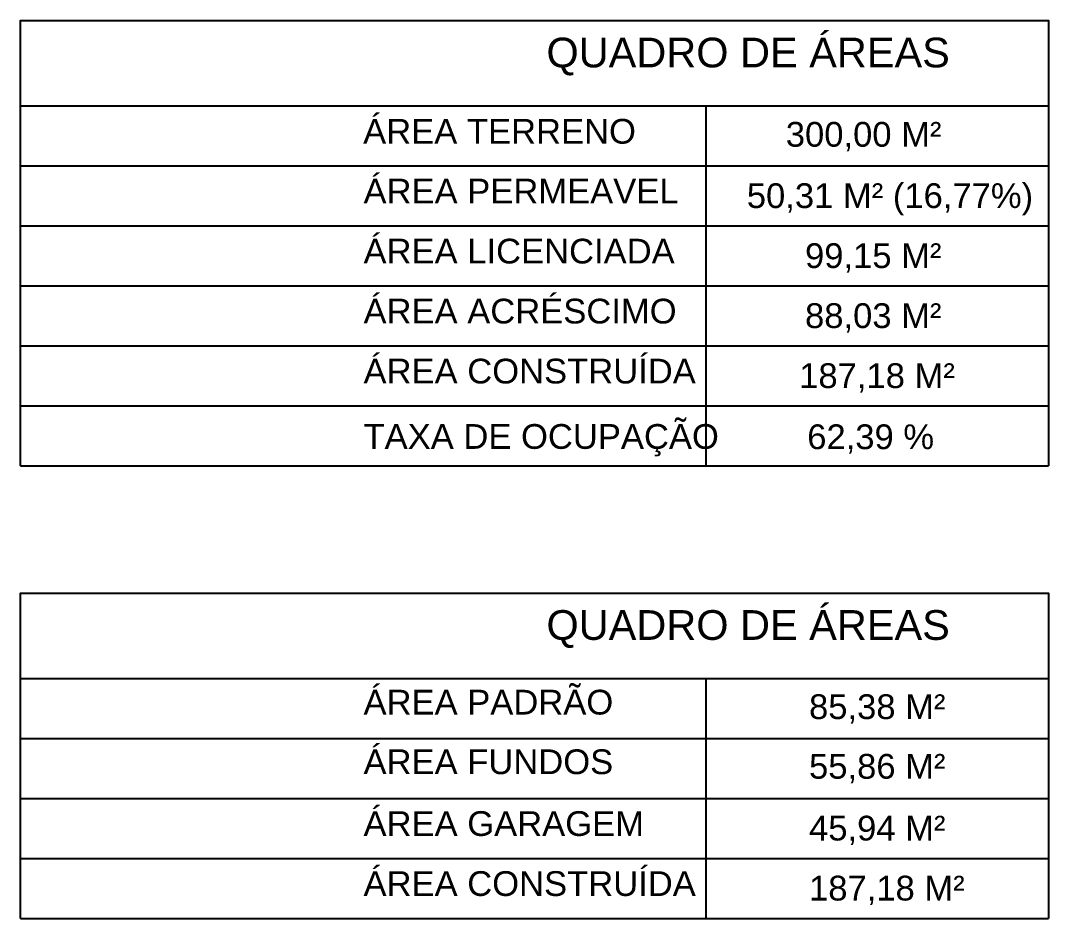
# Model space of a CAD drawing. Header units: millimetres. Extents: x 3314 to 3538, y 1235 to 1314.
# Drawn here: x 3348.794 to 3353.617, y 1271.109 to 1275.319 of the extents above; entities that cross this region are included whole.
import ezdxf

# ---------------------------------------------------------------- set-up
doc = ezdxf.new("R2010")
doc.units = ezdxf.units.MM
doc.layers.add('01', color=1, linetype='Continuous')
doc.styles.get("Standard").update_dxf_attribs({"font": 'arial.ttf'})

msp = doc.modelspace()

# ---------------------------------------------------------------- linework, layer by layer
at = {"layer": '01'}
for p, q in [((3348.7942, 1274.919), (3353.6168, 1274.919)), ((3352.009, 1274.919), (3352.009, 1273.2367)), ((3348.7942, 1274.6376), (3353.6168, 1274.6376)), ((3348.7942, 1274.3563), (3353.6168, 1274.3563)), ((3348.7942, 1274.075), (3353.6168, 1274.075)), ((3348.7942, 1273.7936), (3353.6168, 1273.7936)), ((3348.7942, 1273.5123), (3353.6168, 1273.5123)), ((3348.7942, 1273.231), (3353.6168, 1273.231)), ((3348.7942, 1272.2346), (3353.6168, 1272.2346)), ((3352.009, 1272.2346), (3352.009, 1271.1093)), ((3348.7942, 1271.9533), (3353.6168, 1271.9533)), ((3348.7942, 1271.672), (3353.6168, 1271.672)), ((3348.7942, 1271.3906), (3353.6168, 1271.3906)), ((3348.7942, 1271.1093), (3353.6168, 1271.1093))]:
    msp.add_line(p, q, dxfattribs=at)
for points in [[(3348.7942, 1273.231), (3348.7942, 1275.3193), (3353.6168, 1275.3193), (3353.6168, 1273.231)], [(3348.7942, 1271.1093), (3348.7942, 1272.635), (3353.6168, 1272.635), (3353.6168, 1271.1093)]]:
    msp.add_lwpolyline(points, dxfattribs=at)

# ---------------------------------------------------------------- texts
for s, insert, char_height, attachment_point in [('\\pxqc;{\\C3;QUADRO DE ÁREAS }', (3351.2346, 1275.2392), 0.139334, 1), ('\\pxqc;{\\C3;ÁREA TERRENO}', (3350.4017, 1274.8582), 0.116111, 1), ('\\pxqc;{\\C3;ÁREA PERMEAVEL}', (3350.4033, 1274.5778), 0.116111, 1), ('\\pxqc;{\\C3;ÁREA LICENCIADA}', (3350.4033, 1274.2964), 0.116111, 1), ('\\pxqc;{\\C3;ÁREA ACRÉSCIMO}', (3350.4033, 1274.0151), 0.116111, 1), ('\\pxqc;{\\C3;ÁREA CONSTRUÍDA}', (3350.4033, 1273.7338), 0.116111, 1), ('\\pxqc;{\\C3;TAXA DE OCUPAÇÃO}', (3350.4033, 1273.2754), 0.116111, 7), ('\\pxqc;{\\C3;QUADRO DE ÁREAS }', (3351.2346, 1272.5548), 0.139334, 1), ('\\pxqc;{\\C3;ÁREA PADRÃO}', (3350.4033, 1272.1815), 0.116111, 1), ('\\pxqc;{\\C3;ÁREA FUNDOS}', (3350.4033, 1271.902), 0.116111, 1), ('\\pxqc;{\\C3;ÁREA GARAGEM}', (3350.4033, 1271.6121), 0.116111, 1), ('\\pxqc;{\\C3;ÁREA CONSTRUÍDA}', (3350.4033, 1271.3308), 0.116111, 1)]:
    msp.add_mtext(s, dxfattribs=dict(at, insert=insert, char_height=char_height, attachment_point=attachment_point))
at = {"layer": '01', "char_height": 0.116111}
for s, insert, width, attachment_point in [('{\\C3;300,00 M²}', (3352.3846, 1274.844), 0.751116, 1), ('{\\C3;50,31 M² (16,77%)}', (3352.2017, 1274.5564), 1.635656, 1), ('{\\C3;99,15 M²}', (3352.4748, 1274.2751), 0.900035, 1), ('{\\C3;88,03 M²}', (3352.4748, 1273.9938), 0.900035, 1), ('{\\C3;187,18 M²}', (3352.4474, 1273.7124), 0.900035, 1), ('{\\C3;62,39 %}', (3352.4852, 1273.2881), 0.723039, 7), ('{\\C3;85,38 M²}', (3352.4936, 1272.1602), 0.704605, 1), ('{\\C3;55,86 M²}', (3352.4936, 1271.8806), 0.704605, 1), ('{\\C3;45,94 M²}', (3352.4936, 1271.5908), 0.704605, 1), ('{\\C3;187,18 M²}', (3352.4936, 1271.3094), 1.11706, 1)]:
    msp.add_mtext(s, dxfattribs=dict(at, insert=insert, width=width, attachment_point=attachment_point))

doc.saveas('drawing.dxf')
